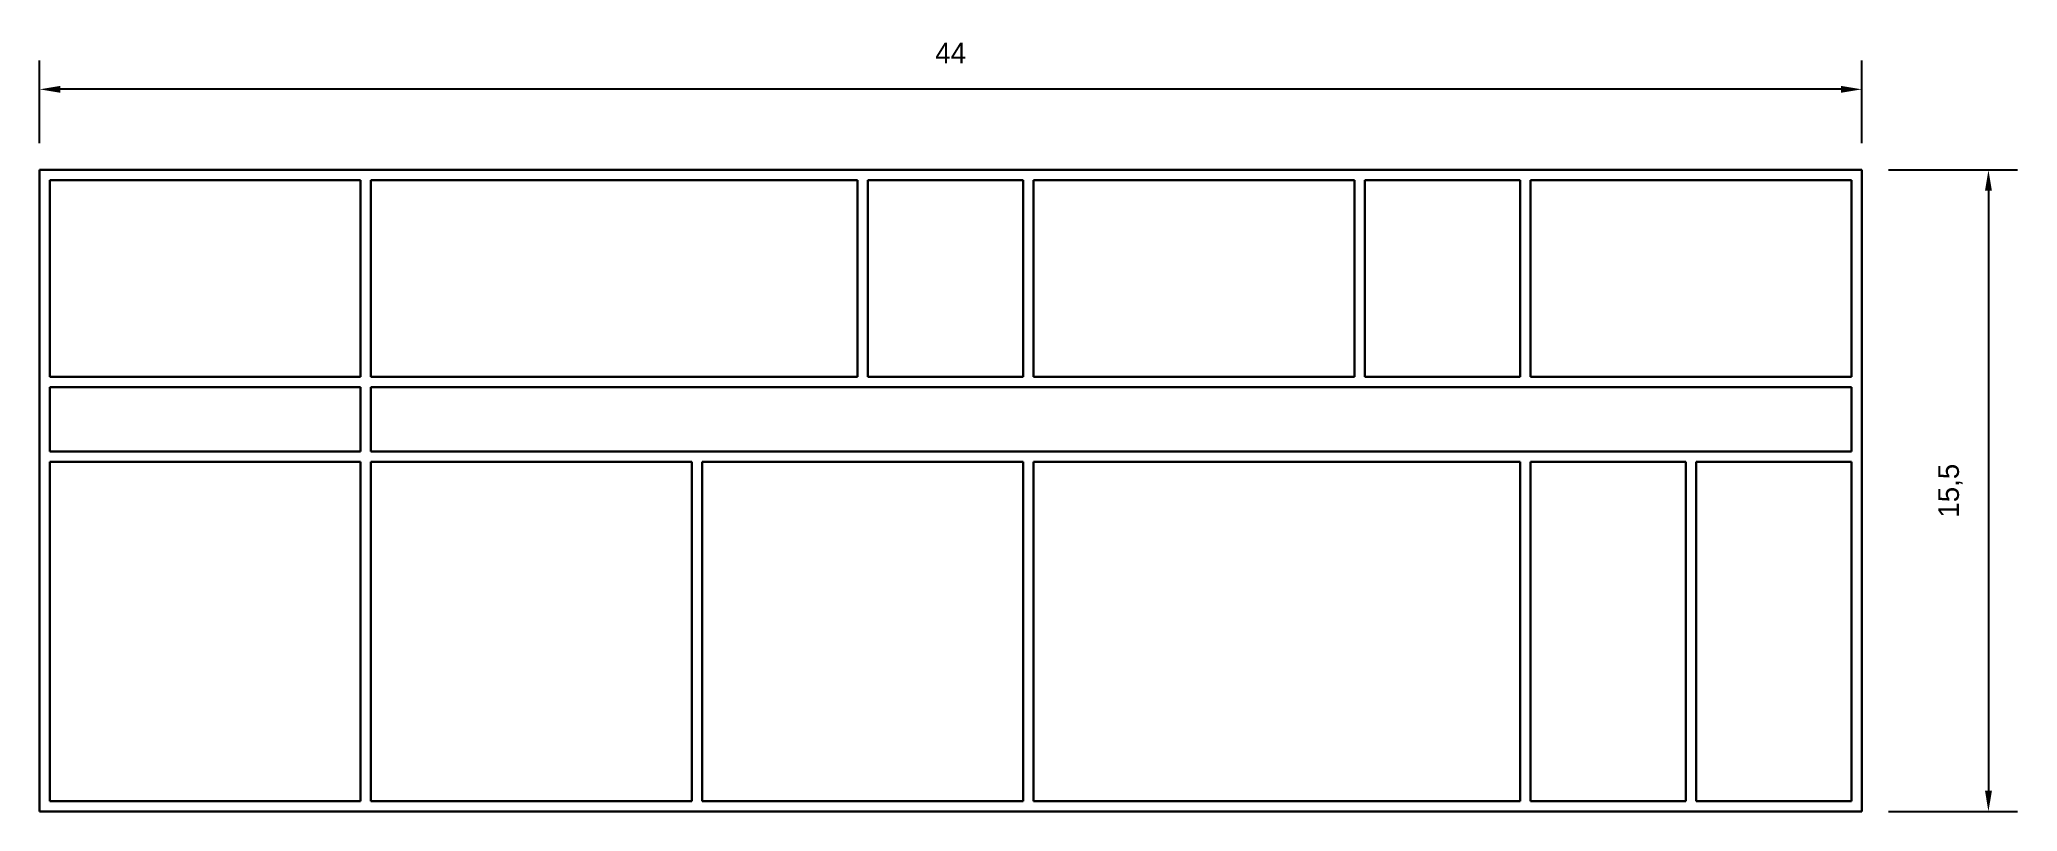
# Model space of a CAD drawing. Header units: millimetres. Extents: x 4.4 to 52.2, y 12.7 to 31.3.
import ezdxf

# ---------------------------------------------------------------- set-up
doc = ezdxf.new("R2010")
doc.units = ezdxf.units.MM
doc.layers.add('COTAS', color=255, linetype='Continuous', lineweight=18, plot=False)
doc.layers.add('MUROS', color=10, linetype='Continuous', lineweight=30, plot=False)
doc.dimstyles.new('ISO-25', dxfattribs={"dimtxt": 0.5, "dimasz": 0.5, "dimexe": 0.7, "dimexo": 0.65, "dimtad": 1, "dimtxsty": 'Standard', "dimcen": 2.5, "dimadec": 0, "dimazin": 0, "dimtfac": 1, "dimtmove": 0, "dimatfit": 3, "dimfxl": 1, "dimarcsym": 0})

# ---------------------------------------------------------------- blocks, each defined once
blk = doc.blocks.new('*D5')
at = {"layer": 'COTAS', "color": 0, "lineweight": -2, "transparency": 16777216}
for p, q in [((4.399, 28.824), (4.399, 30.822)), ((48.399, 28.824), (48.399, 30.822)), ((47.899, 30.122), (4.899, 30.122))]:
    blk.add_line(p, q, dxfattribs=at)
at = {"layer": 'COTAS', "color": 0, "transparency": 16777216}
for points in [[(4.899, 30.205), (4.899, 30.039), (4.399, 30.122)], [(47.899, 30.205), (47.899, 30.039), (48.399, 30.122)]]:
    blk.add_solid(points, dxfattribs=at)
at = {"layer": 'Defpoints', "color": 0, "transparency": 16777216}
for p in [(4.399, 30.122), (4.399, 28.174), (48.399, 28.174)]:
    blk.add_point(p, dxfattribs=at)
at = {"layer": 'COTAS', "color": 0, "transparency": 16777216, "insert": (26.399, 30.997), "char_height": 0.5, "attachment_point": 5}
blk.add_mtext('44', dxfattribs=at)
blk = doc.blocks.new('*D10')
at = {"layer": 'COTAS', "color": 0, "lineweight": -2, "transparency": 16777216}
for p, q in [((49.049, 28.174), (52.159, 28.174)), ((51.459, 27.674), (51.459, 13.174)), ((49.049, 12.674), (52.159, 12.674))]:
    blk.add_line(p, q, dxfattribs=at)
at = {"layer": 'COTAS', "color": 0, "transparency": 16777216}
for points in [[(51.376, 27.674), (51.543, 27.674), (51.459, 28.174)], [(51.376, 13.174), (51.543, 13.174), (51.459, 12.674)]]:
    blk.add_solid(points, dxfattribs=at)
at = {"layer": 'Defpoints', "color": 0, "transparency": 16777216}
for p in [(48.399, 28.174), (48.399, 12.674), (51.459, 12.674)]:
    blk.add_point(p, dxfattribs=at)
at = {"layer": 'COTAS', "color": 0, "transparency": 16777216, "insert": (50.543, 20.424), "char_height": 0.5, "attachment_point": 5, "rotation": 90}
blk.add_mtext('15,5', dxfattribs=at)

msp = doc.modelspace()

# ---------------------------------------------------------------- linework, layer by layer
at = {"layer": 'MUROS'}
for p, q in [((48.399, 28.174), (4.399, 28.174)), ((4.399, 28.174), (4.399, 12.674)), ((4.649, 27.924), (4.649, 23.174)), ((12.149, 27.924), (4.649, 27.924)), ((12.149, 27.924), (12.149, 23.174)), ((12.399, 27.924), (12.399, 23.174)), ((24.149, 27.924), (12.399, 27.924)), ((24.149, 27.924), (24.149, 23.174)), ((24.399, 27.924), (24.399, 23.174)), ((28.149, 27.924), (24.399, 27.924)), ((28.149, 27.924), (28.149, 23.174)), ((28.399, 27.924), (28.399, 23.174)), ((36.149, 27.924), (28.399, 27.924)), ((36.149, 27.924), (36.149, 23.174)), ((36.399, 27.924), (36.399, 23.174)), ((40.149, 27.924), (36.399, 27.924)), ((40.149, 27.924), (40.149, 23.174)), ((40.399, 27.924), (40.399, 23.174)), ((48.149, 27.924), (40.399, 27.924)), ((48.149, 27.924), (48.149, 23.174)), ((48.399, 28.174), (48.399, 12.674)), ((12.149, 23.174), (4.649, 23.174)), ((24.149, 23.174), (12.399, 23.174)), ((28.149, 23.174), (24.399, 23.174)), ((36.149, 23.174), (28.399, 23.174)), ((40.149, 23.174), (36.399, 23.174)), ((48.149, 23.174), (40.399, 23.174)), ((12.149, 22.924), (4.649, 22.924)), ((4.649, 22.924), (4.649, 21.374)), ((12.149, 22.924), (12.149, 21.374)), ((48.149, 22.924), (12.399, 22.924)), ((12.399, 22.924), (12.399, 21.374)), ((48.149, 22.924), (48.149, 21.374)), ((12.149, 21.374), (4.649, 21.374)), ((12.149, 21.124), (4.649, 21.124)), ((4.649, 21.124), (4.649, 12.924)), ((12.149, 21.124), (12.149, 12.924)), ((48.149, 21.374), (12.399, 21.374)), ((12.399, 21.124), (12.399, 12.924)), ((20.149, 21.124), (12.399, 21.124)), ((20.149, 21.124), (20.149, 12.924)), ((20.399, 21.124), (20.399, 12.924)), ((28.149, 21.124), (20.399, 21.124)), ((28.149, 21.124), (28.149, 12.924)), ((28.399, 21.124), (28.399, 12.924)), ((40.149, 21.124), (28.399, 21.124)), ((40.149, 21.124), (40.149, 12.924)), ((40.399, 21.124), (40.399, 12.924)), ((44.149, 21.124), (40.399, 21.124)), ((44.149, 21.124), (44.149, 12.924)), ((44.399, 21.124), (44.399, 12.924)), ((48.149, 21.124), (44.399, 21.124)), ((48.149, 21.124), (48.149, 12.924)), ((4.649, 12.924), (12.149, 12.924)), ((12.399, 12.924), (20.149, 12.924)), ((20.399, 12.924), (28.149, 12.924)), ((28.399, 12.924), (40.149, 12.924)), ((40.399, 12.924), (44.149, 12.924)), ((44.399, 12.924), (48.149, 12.924)), ((4.399, 12.674), (48.399, 12.674))]:
    msp.add_line(p, q, dxfattribs=at)

# ---------------------------------------------------------------- dimensions: what is measured, and where the dimension line sits
at = {"layer": 'COTAS'}
dim = msp.add_linear_dim(base=(4.399, 30.122), p1=(48.399, 28.174), p2=(4.399, 28.174), dimstyle='ISO-25', dxfattribs=at)
dim.commit()
dim.dimension.update_dxf_attribs({"geometry": '*D5', "text_midpoint": (26.399, 30.997)})
dim = msp.add_linear_dim(base=(51.459, 12.674), p1=(48.399, 28.174), p2=(48.399, 12.674), angle=90, dimstyle='ISO-25', dxfattribs=at)
dim.commit()
dim.dimension.update_dxf_attribs({"geometry": '*D10', "text_midpoint": (50.543, 20.424)})

doc.saveas('drawing.dxf')
